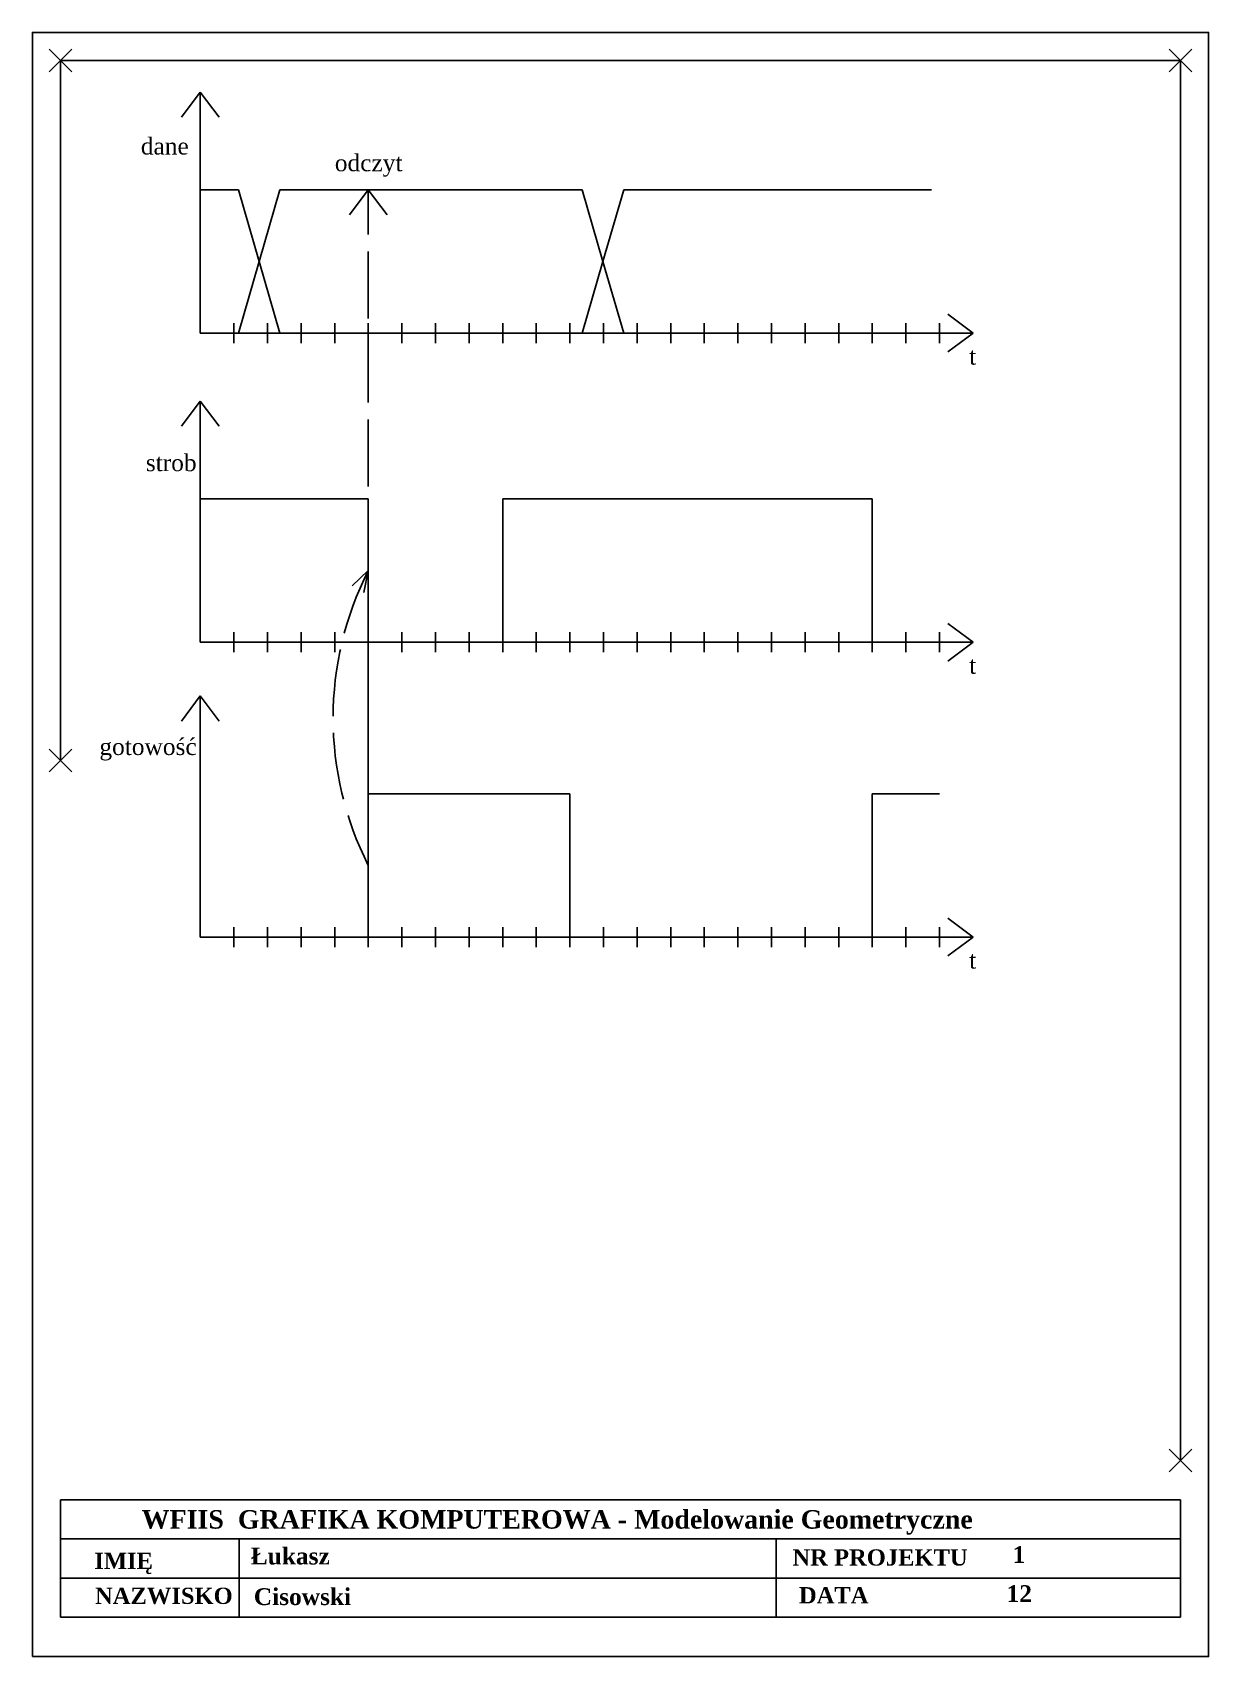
# Model space of a CAD drawing. Header units: millimetres. Extents: x 0 to 210, y 0 to 290.
import ezdxf

# ---------------------------------------------------------------- set-up
doc = ezdxf.new("R2010")
doc.units = ezdxf.units.MM
doc.header["$PDMODE"] = 3
doc.header["$PDSIZE"] = 2
doc.linetypes.add('ACAD_ISO02W100', pattern=[15, 12, -3])
doc.layers.add('RAMKA', color=7, linetype='Continuous')
doc.styles.get("Standard").update_dxf_attribs({"font": 'timesbd.ttf', "height": 3})
doc.styles.add('tnrb', font='timesbd.ttf')

msp = doc.modelspace()

# ---------------------------------------------------------------- linework, layer by layer
at = {"color": 6}
msp.add_lwpolyline([(5, 160), (5, 285), (205, 285), (205, 35)], dxfattribs=at)
for p in [(5, 285), (205, 285), (5, 160), (205, 35)]:
    msp.add_point(p)
at = {"layer": 'RAMKA', "linetype": 'Continuous'}
for p, q in [((29.96, 279.37), (26.6, 274.88)), ((29.96, 279.37), (29.96, 236.33)), ((29.96, 279.37), (33.32, 274.88)), ((29.96, 261.92), (29.96, 236.33)), ((36.78, 261.92), (29.96, 261.92)), ((36.78, 261.92), (40.48, 249.12)), ((44.17, 261.92), (40.48, 249.12)), ((44.17, 261.92), (98.17, 261.92)), ((59.96, 261.92), (56.6, 257.43)), ((59.96, 261.92), (63.32, 257.43)), ((98.17, 261.92), (101.87, 249.12)), ((105.57, 261.92), (101.87, 249.12)), ((105.57, 261.92), (160.52, 261.92)), ((40.48, 249.12), (36.78, 236.33)), ((40.48, 249.12), (44.17, 236.33)), ((101.87, 249.12), (98.17, 236.33)), ((101.87, 249.12), (105.57, 236.33)), ((35.96, 236.33), (35.96, 238.11)), ((41.96, 236.33), (41.96, 238.11)), ((47.96, 236.33), (47.96, 238.11)), ((53.96, 236.33), (53.96, 238.11)), ((59.96, 236.33), (59.96, 238.11)), ((65.96, 236.33), (65.96, 238.11)), ((71.96, 236.33), (71.96, 238.11)), ((77.96, 236.33), (77.96, 238.11)), ((83.96, 236.33), (83.96, 238.11)), ((89.96, 236.33), (89.96, 238.11)), ((95.96, 236.33), (95.96, 238.11)), ((101.96, 236.33), (101.96, 238.11)), ((107.96, 236.33), (107.96, 238.11)), ((113.96, 236.33), (113.96, 238.11)), ((119.96, 236.33), (119.96, 238.11)), ((125.96, 236.33), (125.96, 238.11)), ((131.96, 236.33), (131.96, 238.11)), ((137.96, 236.33), (137.96, 238.11)), ((143.96, 236.33), (143.96, 238.11)), ((149.96, 236.33), (149.96, 238.11)), ((155.96, 236.33), (155.96, 238.11)), ((161.96, 236.33), (161.96, 238.11)), ((167.96, 236.33), (163.47, 239.69)), ((29.96, 236.33), (29.96, 236.33)), ((29.96, 236.33), (167.96, 236.33)), ((29.96, 236.33), (35.96, 236.33)), ((35.96, 236.33), (35.96, 234.54)), ((41.96, 236.33), (41.96, 234.54)), ((47.96, 236.33), (47.96, 234.54)), ((53.96, 236.33), (53.96, 234.54)), ((59.96, 236.33), (59.96, 234.54)), ((65.96, 236.33), (65.96, 234.54)), ((71.96, 236.33), (71.96, 234.54)), ((77.96, 236.33), (77.96, 234.54)), ((83.96, 236.33), (83.96, 234.54)), ((89.96, 236.33), (89.96, 234.54)), ((95.96, 236.33), (95.96, 234.54)), ((101.96, 236.33), (101.96, 234.54)), ((107.96, 236.33), (107.96, 234.54)), ((113.96, 236.33), (113.96, 234.54)), ((119.96, 236.33), (119.96, 234.54)), ((125.96, 236.33), (125.96, 234.54)), ((131.96, 236.33), (131.96, 234.54)), ((137.96, 236.33), (137.96, 234.54)), ((143.96, 236.33), (143.96, 234.54)), ((149.96, 236.33), (149.96, 234.54)), ((155.96, 236.33), (155.96, 234.54)), ((161.96, 236.33), (161.96, 234.54)), ((167.96, 236.33), (163.47, 232.96)), ((29.96, 224.17), (26.6, 219.68)), ((29.96, 224.17), (29.96, 181.12)), ((29.96, 224.17), (33.32, 219.68)), ((47.96, 206.72), (29.96, 206.72)), ((29.96, 206.72), (29.96, 181.12)), ((59.96, 206.72), (47.96, 206.72)), ((59.96, 181.12), (59.96, 206.72)), ((83.96, 206.72), (83.96, 181.12)), ((83.96, 206.72), (137.96, 206.72)), ((149.96, 206.72), (137.96, 206.72)), ((149.96, 181.12), (149.96, 206.72)), ((59.96, 193.92), (57.07, 191.18)), ((59.96, 193.92), (59.14, 190.02)), ((59.96, 193.92), (59.96, 141.27)), ((35.96, 181.12), (35.96, 182.91)), ((41.96, 181.12), (41.96, 182.91)), ((47.96, 181.12), (47.96, 182.91)), ((53.96, 181.12), (53.96, 182.91)), ((59.96, 181.12), (59.96, 182.91)), ((65.96, 181.12), (65.96, 182.91)), ((71.96, 181.12), (71.96, 182.91)), ((77.96, 181.12), (77.96, 182.91)), ((83.96, 181.12), (83.96, 182.91)), ((89.96, 181.12), (89.96, 182.91)), ((95.96, 181.12), (95.96, 182.91)), ((101.96, 181.12), (101.96, 182.91)), ((107.96, 181.12), (107.96, 182.91)), ((113.96, 181.12), (113.96, 182.91)), ((119.96, 181.12), (119.96, 182.91)), ((125.96, 181.12), (125.96, 182.91)), ((131.96, 181.12), (131.96, 182.91)), ((137.96, 181.12), (137.96, 182.91)), ((143.96, 181.12), (143.96, 182.91)), ((149.96, 181.12), (149.96, 182.91)), ((155.96, 181.12), (155.96, 182.91)), ((161.96, 181.12), (161.96, 182.91)), ((167.96, 181.12), (163.47, 184.49)), ((29.96, 181.12), (29.96, 181.12)), ((29.96, 181.12), (167.96, 181.12)), ((29.96, 181.12), (35.96, 181.12)), ((35.96, 181.12), (35.96, 179.34)), ((41.96, 181.12), (41.96, 179.34)), ((47.96, 181.12), (47.96, 179.34)), ((53.96, 181.12), (53.96, 179.34)), ((59.96, 181.12), (59.96, 179.34)), ((65.96, 181.12), (65.96, 179.34)), ((71.96, 181.12), (71.96, 179.34)), ((77.96, 181.12), (77.96, 179.34)), ((83.96, 181.12), (83.96, 179.34)), ((89.96, 181.12), (89.96, 179.34)), ((95.96, 181.12), (95.96, 179.34)), ((101.96, 181.12), (101.96, 179.34)), ((107.96, 181.12), (107.96, 179.34)), ((113.96, 181.12), (113.96, 179.34)), ((119.96, 181.12), (119.96, 179.34)), ((125.96, 181.12), (125.96, 179.34)), ((131.96, 181.12), (131.96, 179.34)), ((137.96, 181.12), (137.96, 179.34)), ((143.96, 181.12), (143.96, 179.34)), ((149.96, 181.12), (149.96, 179.34)), ((155.96, 181.12), (155.96, 179.34)), ((161.96, 181.12), (161.96, 179.34)), ((167.96, 181.12), (163.47, 177.76)), ((29.96, 171.52), (26.6, 167.03)), ((29.96, 171.52), (29.96, 128.47)), ((29.96, 171.52), (33.32, 167.03)), ((29.96, 154.07), (29.96, 128.47)), ((59.96, 128.47), (59.96, 154.07)), ((59.96, 154.07), (95.96, 154.07)), ((95.96, 154.07), (95.96, 128.47)), ((149.96, 128.47), (149.96, 154.07)), ((149.96, 154.07), (161.96, 154.07)), ((167.96, 128.47), (163.47, 131.84)), ((29.96, 128.47), (29.96, 128.47)), ((29.96, 128.47), (167.96, 128.47)), ((29.96, 128.47), (35.96, 128.47)), ((35.96, 128.47), (35.96, 130.26)), ((35.96, 128.47), (35.96, 126.69)), ((41.96, 128.47), (41.96, 130.26)), ((41.96, 128.47), (41.96, 126.69)), ((47.96, 128.47), (47.96, 130.26)), ((47.96, 128.47), (47.96, 126.69)), ((53.96, 128.47), (53.96, 130.26)), ((53.96, 128.47), (53.96, 126.69)), ((59.96, 128.47), (59.96, 130.26)), ((59.96, 128.47), (59.96, 126.69)), ((65.96, 128.47), (65.96, 130.26)), ((65.96, 128.47), (65.96, 126.69)), ((71.96, 128.47), (71.96, 130.26)), ((71.96, 128.47), (71.96, 126.69)), ((77.96, 128.47), (77.96, 130.26)), ((77.96, 128.47), (77.96, 126.69)), ((83.96, 128.47), (83.96, 130.26)), ((83.96, 128.47), (83.96, 126.69)), ((89.96, 128.47), (89.96, 130.26)), ((89.96, 128.47), (89.96, 126.69)), ((95.96, 128.47), (95.96, 130.26)), ((95.96, 128.47), (95.96, 126.69)), ((101.96, 128.47), (101.96, 130.26)), ((101.96, 128.47), (101.96, 126.69)), ((107.96, 128.47), (107.96, 130.26)), ((107.96, 128.47), (107.96, 126.69)), ((113.96, 128.47), (113.96, 130.26)), ((113.96, 128.47), (113.96, 126.69)), ((119.96, 128.47), (119.96, 130.26)), ((119.96, 128.47), (119.96, 126.69)), ((125.96, 128.47), (125.96, 130.26)), ((125.96, 128.47), (125.96, 126.69)), ((131.96, 128.47), (131.96, 130.26)), ((131.96, 128.47), (131.96, 126.69)), ((137.96, 128.47), (137.96, 130.26)), ((137.96, 128.47), (137.96, 126.69)), ((143.96, 128.47), (143.96, 130.26)), ((143.96, 128.47), (143.96, 126.69)), ((149.96, 128.47), (149.96, 130.26)), ((149.96, 128.47), (149.96, 126.69)), ((155.96, 128.47), (155.96, 130.26)), ((155.96, 128.47), (155.96, 126.69)), ((161.96, 128.47), (161.96, 130.26)), ((161.96, 128.47), (161.96, 126.69)), ((167.96, 128.47), (163.47, 125.11))]:
    msp.add_line(p, q, dxfattribs=at)
at = {"layer": 'RAMKA', "linetype": 'ACAD_ISO02W100'}
msp.add_line((59.96, 193.92), (59.96, 261.92), dxfattribs=at)
at = {"layer": 'RAMKA'}
for p, q in [((5, 21), (5, 28)), ((205, 28), (5, 28)), ((205, 21), (205, 28)), ((5, 14), (5, 21)), ((5, 21), (205, 21)), ((36.88, 21), (36.88, 7)), ((132.81, 21), (132.81, 7)), ((205, 14), (205, 21)), ((5, 7), (5, 14)), ((5, 14), (205, 14)), ((205, 7), (205, 14)), ((5, 7), (205, 7))]:
    msp.add_line(p, q, dxfattribs=at)
at = {"layer": 'RAMKA', "color": 5}
msp.add_lwpolyline([(0, 0), (210, 0), (210, 290), (0, 290)], close=True, dxfattribs=at)
at = {"layer": 'RAMKA', "linetype": 'ACAD_ISO02W100'}
msp.add_arc((111.96, 167.6), 58.28, 153.1498, 206.8502, dxfattribs=at)

# ---------------------------------------------------------------- texts
at = {"layer": 'RAMKA', "color": 7, "ltscale": 6, "style": 'tnrb'}
for s, height, p in [('WFIIS  GRAFIKA KOMPUTEROWA - Modelowanie Geometryczne ', 3.3, (19.5, 22.84)), ('IMIĘ', 2.9, (11.04, 15.63)), ('NR PROJEKTU', 2.9, (135.71, 16.24)), ('NAZWISKO', 2.9, (11.17, 9.39)), ('DATA', 2.9, (136.87, 9.49))]:
    msp.add_text(s, height=height, dxfattribs=at).set_placement(p)
at = {"layer": 'RAMKA'}
for s, p in [('Łukasz', (38.98, 16.44)), ('1', (175.02, 16.7)), ('Cisowski', (39.52, 9.19)), ('12', (173.94, 9.73))]:
    msp.add_text(s, height=3, dxfattribs=at).set_placement(p)
at = {"layer": 'RAMKA', "linetype": 'Continuous', "char_height": 3, "attachment_point": 1}
for s, width, insert in [('{\\fTimes New Roman|b0|i0|c238|p18;dane}', 12.3337, (19.35, 271.21)), ('{\\fTimes New Roman|b0|i0|c238|p18;odczyt}', 11.8517, (53.99, 268.22)), ('{\\fTimes New Roman|b0|i0|c238|p18;t}', 8.2144, (167.25, 233.69)), ('{\\fTimes New Roman|b0|i0|c238|p18;strob}', 12.3337, (20.24, 214.67)), ('{\\fTimes New Roman|b0|i0|c238|p18;t}', 8.2144, (167.25, 178.49)), ('{\\fTimes New Roman|b0|i0|c238|p18;gotowość}', 12.3337, (11.95, 163.98)), ('{\\fTimes New Roman|b0|i0|c238|p18;t}', 8.2144, (167.25, 125.84))]:
    msp.add_mtext_dynamic_manual_height_columns(s, width=width, gutter_width=15, heights=[0], dxfattribs=dict(at, insert=insert))

doc.saveas('drawing.dxf')
